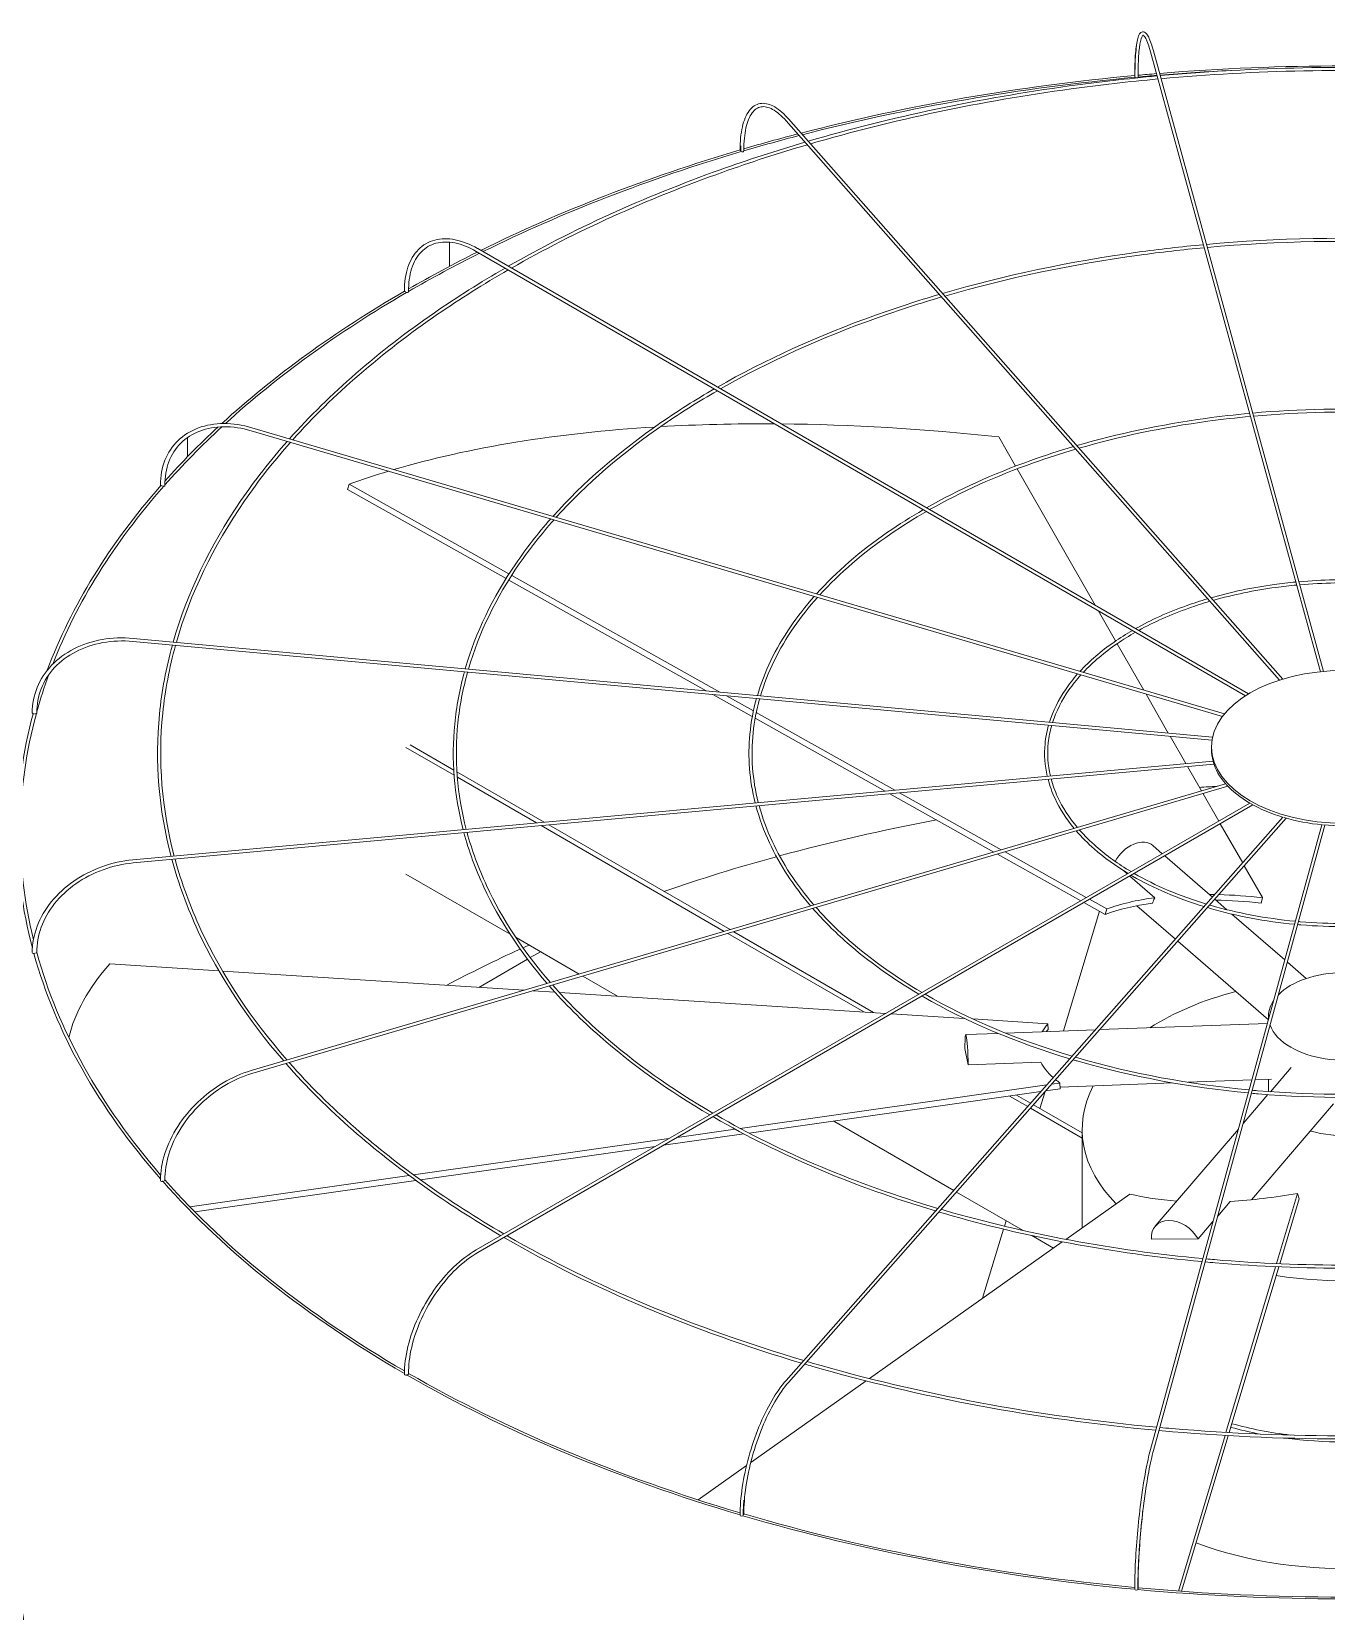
# Model space of a CAD drawing. Header units: millimetres. Extents: x -312439 to 477422, y -331570 to 212570.
# Drawn here: x 449127 to 450150, y 91668 to 92916 of the extents above; entities that cross this region are included whole.
import ezdxf

# ---------------------------------------------------------------- set-up
doc = ezdxf.new("R2010")
doc.units = ezdxf.units.MM

msp = doc.modelspace()

# ---------------------------------------------------------------- linework, layer by layer
at = {"color": 3, "linetype": 'Continuous', "lineweight": 0, "extrusion": (-1.11022e-16, 0.816497, 0.57735)}
for p, q in [((450011.058, 92900.119), (450145.414, 92410.361)), ((450013.421, 92900.767), (450147.888, 92410.599)), ((449723.063, 92845.558), (450113.013, 92403.701)), ((449724.9, 92847.179), (450115.577, 92404.497)), ((449457.195, 92749.677), (449457.195, 92730.663)), ((449478.162, 92742.451), (450086.214, 92391.392)), ((449479.387, 92744.572), (450088.578, 92392.855)), ((449300.967, 92603.116), (450069.537, 92377.022)), ((449250.008, 92580.16), (449250.008, 92595.371)), ((449300.276, 92600.766), (450067.901, 92374.95)), ((449904.36, 92572.77), (449891.149, 92595.831)), ((449967.324, 92462.861), (449905.592, 92570.619)), ((449376.526, 92554.214), (449377.762, 92558.502)), ((449501.759, 92484.023), (449376.526, 92554.214)), ((449377.762, 92558.502), (449504.086, 92487.699)), ((449660.031, 92395.315), (449503.898, 92482.824)), ((449506.226, 92486.499), (449670.647, 92394.344)), ((449983.488, 92434.647), (449969.746, 92458.635)), ((450059.703, 92356.308), (449206.849, 92434.295)), ((450060.16, 92358.726), (449207.072, 92436.735)), ((450005.75, 92395.787), (449984.709, 92432.515)), ((449696.385, 92374.939), (449665.275, 92392.376)), ((449675.891, 92391.405), (449697.278, 92379.418)), ((450025.147, 92361.927), (450007.509, 92392.716)), ((449699.516, 92378.163), (449808.988, 92316.806)), ((449801.35, 92316.107), (449698.644, 92373.673)), ((449460.418, 92332.709), (449426.094, 92352.526)), ((450038.95, 92337.834), (450026.634, 92359.332)), ((450060.507, 92339.806), (449206.849, 92261.744)), ((449422.63, 92350.526), (449460.689, 92328.552)), ((450059.293, 92348.972), (450059.293, 92350.972)), ((449207.072, 92259.305), (450061.23, 92337.412)), ((449531.856, 92291.464), (449462.959, 92331.241)), ((450051.334, 92316.216), (450040.289, 92335.497)), ((450070.456, 92321.841), (449300.276, 92095.274)), ((449300.967, 92092.924), (450072.295, 92319.829)), ((449463.261, 92327.067), (449525.875, 92290.917)), ((449812.761, 92314.691), (449893.094, 92269.666)), ((450089.5, 92306.545), (449478.162, 91953.589)), ((449479.387, 91951.468), (450091.977, 92305.147)), ((449887.268, 92267.952), (449805.123, 92313.993)), ((450064.984, 92292.391), (450052.586, 92314.031)), ((450115.719, 92295.406), (449723.063, 91850.482)), ((449723.063, 91850.482), (450115.719, 92295.406)), ((450118.322, 92294.653), (449724.9, 91848.861)), ((450083.907, 92259.359), (450066.201, 92290.265)), ((449529.553, 92288.794), (449674.21, 92205.276)), ((449678.8, 92206.626), (449535.534, 92289.341)), ((450011.058, 91795.921), (450146.456, 92289.479)), ((450013.421, 91795.273), (450148.935, 92289.256)), ((449955.965, 92229.449), (449890.255, 92266.278)), ((449896.082, 92267.991), (449960.341, 92231.975)), ((450012.933, 92273.08), (450020.372, 92266.634)), ((450022.331, 92264.937), (450060.012, 92232.283)), ((449989.735, 92253.228), (449992.701, 92250.658)), ((450099.631, 92231.911), (450085.193, 92257.114)), ((449504.885, 92203.036), (449422.63, 92250.526)), ((449994.659, 92248.961), (450014.389, 92231.864)), ((449975.201, 92218.667), (449958.45, 92228.055)), ((449962.827, 92230.582), (449976.437, 92222.954)), ((450061.863, 92230.679), (450071.443, 92222.377)), ((450098.396, 92227.624), (450099.631, 92231.911)), ((449942.183, 92126.619), (449970.742, 92221.166)), ((449975.201, 92218.667), (449976.437, 92222.954)), ((450000.348, 92225.479), (450030.754, 92199.13)), ((450075.465, 92218.891), (450117.176, 92182.745)), ((449677.14, 92203.584), (449784.488, 92141.607)), ((449792.276, 92141.11), (449681.729, 92204.934)), ((449559.469, 92171.522), (449509.624, 92200.3)), ((450032.605, 92197.526), (450104.208, 92135.476)), ((449274.795, 92174.117), (449188.634, 92179.612)), ((449518.76, 92183.248), (449480.247, 92161.012)), ((449528.959, 92189.136), (449520.897, 92184.482)), ((449528.959, 92189.136), (449520.897, 92184.482)), ((450119.228, 92180.967), (450134.164, 92168.024)), ((449515.993, 92158.732), (449277.738, 92173.929)), ((449589.771, 92154.027), (449562.398, 92169.83)), ((449540.371, 92157.177), (449523.126, 92158.277)), ((449801.896, 92140.497), (449543.891, 92156.953)), ((449863.93, 92136.54), (449806.307, 92140.215)), ((449930.042, 92132.323), (449870.573, 92136.116)), ((449896.475, 92124.925), (449967.592, 92127.561)), ((449930.137, 92127.656), (449930.042, 92132.323)), ((449970.969, 92127.686), (450103.418, 92132.595)), ((450104.323, 92138.112), (450104.323, 92135.894)), ((449865.046, 92123.76), (449890.523, 92124.704)), ((449867.086, 92099.831), (449864.454, 92112.838)), ((449924.315, 92101.952), (449867.086, 92099.831)), ((450105.856, 92078.601), (450122.202, 92097.672)), ((449686.895, 92049.546), (449929.135, 92083.985)), ((449924.411, 92078.632), (449693.882, 92045.859)), ((449923.65, 92065.262), (449927.693, 92078.65)), ((449939.62, 92080.795), (449928.147, 92079.164)), ((449932.871, 92084.516), (449939.525, 92085.462)), ((449939.62, 92080.795), (449939.525, 92085.462)), ((449939.59, 92082.277), (450028.486, 92085.572)), ((450040.744, 92086.026), (450091.156, 92087.895)), ((450093.722, 92087.99), (450106.642, 92088.469)), ((450104.323, 92088.383), (450104.323, 92078.713)), ((449899.658, 92075.113), (449913.999, 92066.834)), ((449916.337, 92069.484), (449905.217, 92075.904)), ((449916.163, 92065.584), (449957.045, 92041.981)), ((449957.045, 92045.981), (449918.502, 92068.234)), ((450084.221, 92053.356), (450103.876, 92076.29)), ((450090.932, 91993.242), (450155.774, 92068.899)), ((449855.535, 92000.588), (449760.676, 92055.355)), ((449428.696, 92012.838), (449630.47, 92041.524)), ((449689.729, 92045.268), (449626.214, 92036.238)), ((449636.969, 92042.448), (449682.805, 92048.965)), ((449957.045, 91971.112), (449957.045, 92048.874)), ((450014.843, 91972.406), (450080.485, 92048.997)), ((449619.714, 92035.314), (449434.082, 92008.923)), ((449251.86, 91987.698), (449425.234, 92012.346)), ((449430.587, 92008.426), (449255.892, 91983.59)), ((449910.309, 91968.964), (449857.699, 91999.338)), ((449994.63, 91997.734), (449944.137, 91961.969)), ((450064.192, 91980.346), (450074.145, 91991.959)), ((450110.669, 91942.774), (450127.307, 91998.26)), ((450128.638, 91994.068), (450113.224, 91942.665)), ((450128.638, 91994.068), (450127.307, 91998.26)), ((449878.38, 91915.391), (449894.88, 91970.018)), ((449895.59, 91972.367), (449896.9, 91976.705)), ((450048.712, 91962.285), (450060.456, 91975.988)), ((449941.365, 91960.005), (449788.904, 91852.012)), ((449934.387, 91955.063), (449917.324, 91964.914)), ((450011.885, 91962.139), (450048.712, 91962.285)), ((450070.683, 91809.428), (450109.943, 91940.355)), ((450112.498, 91940.244), (450073.227, 91809.283)), ((449786.276, 91850.151), (449695.155, 91785.607)), ((450033.104, 91684.106), (450069.96, 91807.017)), ((450072.504, 91806.871), (450035.637, 91683.924)), ((449691.83, 91783.252), (449653.592, 91756.166))]:
    msp.add_line(p, q, dxfattribs=at)
at = {"color": 3, "linetype": 'Continuous', "lineweight": 0}
for centre, major_axis, ratio, start_param, end_param in [((450164.219, 92283.437), (-1048.768, 0), 0.57735027, 4.57359934, 4.85199434), ((450164.219, 92283.437), (-1048.768, 0), 0.57735027, 4.87097639, 5.13416564), ((450164.219, 92283.437), (-1046.319, 0), 0.57735027, 4.87108521, 5.13404975), ((449999.818, 92880.89), (1.225, 0), 0.57735027, 3.14159265, 3.70729107), ((450000.01, 92880.191), (1.225, 0.004), 0.56474576, 3.29698969, 4.86778602), ((450000.01, 92880.191), (1.225, 0.004), 0.56474576, 4.86778602, 6.28318531), ((450164.219, 92283.437), (-1048.768, 0), 0.57735027, 4.85438672, 4.86842813), ((450164.219, 92283.437), (-1046.319, 0), 0.57735027, 4.85435141, 4.86879705), ((450164.219, 92283.437), (-1046.319, 0), 0.57735027, 4.79833842, 4.85195343), ((450164.219, 92283.437), (-1048.768, 0), 0.57735027, 5.13694439, 5.18189128), ((450164.219, 92283.437), (-1046.319, 0), 0.57735027, 5.13683502, 5.18307763), ((450164.219, 92283.437), (-1048.768, 0), 0.57735027, 5.18510484, 5.42093263), ((450164.219, 92283.437), (-1046.319, 0), 0.57735027, 5.18527527, 5.42075236), ((449687.933, 92822.382), (1.225, 0), 0.57735027, 3.14159265, 4.134446), ((449688.489, 92821.752), (1.225, 0.01), 0.56597275, 3.60793822, 5.17873454), ((449688.489, 92821.752), (1.225, 0.01), 0.56597275, 5.17873454, 6.28318531), ((450164.219, 92283.437), (-1046.319, 0), 0.57735027, 5.42407254, 5.49730565), ((450164.219, 92283.437), (-1048.768, 0), 0.57735027, 5.42424502, 5.49496708), ((450164.219, 92283.437), (-1048.768, 0), 0.57735027, 5.49938311, 5.72060344), ((450164.219, 92283.437), (-1046.319, 0), 0.57735027, 5.49937067, 5.71908805), ((449422.628, 92711.095), (1.225, 0), 0.57735027, 3.14159265, 4.45055499), ((449423.494, 92710.595), (1.225, 0.016), 0.56830663, 3.91933875, 5.49013508), ((449423.494, 92710.595), (1.225, 0.016), 0.56830663, 5.49013508, 6.28318531), ((450164.219, 92283.437), (-1046.319, 0), 0.57735027, 5.72402786, 5.81143896), ((450164.219, 92283.437), (-1048.768, 0), 0.57735027, 5.72583618, 5.80677108), ((450165.454, 92117.013), (-971.388, 279.904), 0.41303809, 5.42335715, 5.70815224), ((450165.454, 92117.013), (-971.388, 279.904), 0.41303809, 5.31032739, 5.41762277), ((450165.454, 92117.013), (-971.388, 279.904), 0.41303809, 5.11506512, 5.30461302), ((450165.454, 92117.013), (-971.388, 279.904), 0.41303809, 5.71506764, 5.76687966), ((450164.219, 92283.437), (-1048.768, 0), 0.57735027, 5.81359811, 6.07011802), ((450164.219, 92283.437), (-1046.319, 0), 0.57735027, 5.81336511, 6.06128621), ((449229.872, 92557.921), (1.225, 0), 0.57735027, 3.14159265, 4.76471425), ((449230.963, 92557.6), (1.225, 0.021), 0.57151893, 4.23145457, 5.8022509), ((449230.963, 92557.6), (1.225, 0.021), 0.57151893, 5.8022509, 6.28318531), ((450164.219, 92283.437), (-1046.319, 0), 0.57735027, 6.07532621, 6.12502314), ((450164.219, 92283.437), (-1048.768, 0), 0.57735027, 6.12772105, 6.43448057), ((450164.219, 92283.437), (-1046.319, 0), 0.57735027, 6.1272654, 6.42392093), ((449128.534, 92377.854), (1.225, 0), 0.57735027, 3.14159265, 5.07887352), ((449129.744, 92377.743), (1.225, 0.023), 0.57529521, 4.54449158, 6.11528791), ((449129.744, 92377.743), (1.225, 0.023), 0.57529521, 6.11528791, 6.28318531), ((450163.786, 92348.972), (-104.492, 0), 0.57735027, 0, 0.1535113), ((450163.786, 92348.972), (-104.492, 0), 0.57735027, 0.16064797, 0.46767057), ((450164.219, 91718.549), (1046.319, 0), 0.57735027, 1.66704137, 1.68043487), ((450163.786, 92348.972), (-104.492, 0), 0.57735027, 0.47480723, 0.78182983), ((450163.786, 92348.972), (-104.492, 0), 0.57735027, 0.7889665, 1.0959891), ((450164.219, 91718.549), (1046.319, 0), 0.57735027, 1.88378363, 2.01152702), ((450163.786, 92348.972), (-104.492, 0), 0.57735027, 1.10312576, 1.41014836), ((450163.786, 92348.972), (-104.492, 0), 0.57735027, 1.41728503, 1.72430763), ((449998.455, 92256.373), (-14.478, -16.707), 0.67950023, 3.14159265, 5.02860292), ((450164.219, 91718.549), (1046.319, 0), 0.57735027, 2.01409491, 2.11046953), ((450164.219, 92112.725), (-233.097, 67.167), 0.41303809, 5.53223376, 5.76687966), ((450165.454, 92117.013), (233.097, -67.167), 0.41303809, 2.38836611, 2.62528701), ((450165.454, 92117.013), (233.097, -67.167), 0.41303809, 2.14647482, 2.1667574), ((450164.219, 92112.725), (-233.097, 67.167), 0.41303809, 5.11506512, 5.27837519), ((450165.454, 92117.013), (233.097, -67.167), 0.41303809, 1.97347247, 2.1313259), ((450164.219, 91718.549), (1046.319, 0), 0.57735027, 2.24276735, 2.31574628), ((450164.219, 91718.549), (1046.319, 0), 0.57735027, 2.23436866, 2.24000128), ((449128.534, 92188.52), (1.225, 0), 0.57735027, 3.14159265, 5.39303278), ((450164.219, 92283.437), (-1048.768, 0), 0.57735027, 0.1585854, 0.46892864), ((449129.744, 92188.631), (1.225, 0.023), 0.57926583, 4.8585762, 6.28318531), ((450164.219, 92283.437), (-1046.319, 0), 0.57735027, 0.15790655, 0.46457773), ((450164.124, 92117.393), (-1010.701, -20.593), 0.30331876, 6.01219977, 6.20271663), ((450164.219, 92138.112), (-59.895, 0), 0.57735027, 3.69756416, 5.76575409), ((450164.219, 92048.874), (-207.174, 0), 0.57735027, 5.13902547, 5.54737639), ((450164.219, 92138.112), (-59.895, 0), 0.57735027, 5.91432374, 6.33788761), ((450164.124, 92117.393), (-242.531, -4.942), 0.30331876, 6.01219977, 6.09914028), ((450164.219, 92112.725), (-242.531, -4.942), 0.30331876, 6.01219977, 6.0333648), ((450164.219, 92138.112), (-59.895, 0), 0.57735027, 0.20327195, 0.78539816), ((450164.219, 92138.112), (-59.895, 0), 0.57735027, 0.78539816, 2.89978042), ((449865.865, 92101.667), (-0.819, 22.092), 0.05230802, 4.627231, 7.32191967), ((450164.124, 92117.393), (-242.531, -4.942), 0.30331876, 0.14390811, 0.31767721), ((450164.124, 92117.393), (-242.531, -4.942), 0.30331876, 0.34103276, 0.38082901), ((450164.219, 92048.874), (-207.174, 0), 0.57735027, 5.99169836, 6.79713651), ((450164.219, 92078.49), (-59.895, 0), 0.57735027, 1.1079301, 2.23846982), ((449229.872, 92008.453), (1.225, 0), 0.57735027, 3.14159265, 5.70719205), ((450164.219, 92283.437), (-1048.768, 0), 0.57735027, 0.4725868, 0.78374969), ((449230.963, 92008.774), (1.225, 0.021), 0.58304212, 5.17373692, 6.28318531), ((450164.219, 92283.437), (-1046.319, 0), 0.57735027, 0.47175253, 0.78145685), ((450162.888, 92116.917), (-231.216, -73.381), 0.44048996, 0.62708313, 0.83556185), ((450162.888, 92116.917), (-231.216, -73.381), 0.44048996, 1.04197677, 1.27889767), ((450031.629, 91958.02), (16.786, -14.386), 0.73180825, 1.0914656, 3.78615427), ((450164.219, 92048.874), (-207.174, 0), 0.57735027, 1.30817895, 1.9425337), ((449422.628, 91855.279), (1.225, 0), 0.57735027, 3.14159265, 6.02135132), ((450164.219, 92283.437), (-1048.768, 0), 0.57735027, 0.78656596, 1.09808088), ((449423.494, 91855.779), (1.225, 0.017), 0.58625442, 5.48989346, 6.28318531), ((450164.219, 92283.437), (-1046.319, 0), 0.57735027, 0.78587838, 1.09689941), ((450164.219, 91924.369), (-207.174, 0), 0.57735027, 1.12739667, 1.36460952), ((450164.219, 91924.369), (-212.072, 0), 0.57735027, 1.13383327, 1.25213937), ((450164.219, 91924.369), (-212.072, 0), 0.57735027, 1.3476903, 1.79509044), ((449687.933, 91743.992), (-1.225, 0), 0.57735027, 0, 3.14159265), ((450164.219, 92283.437), (-1048.768, 0), 0.57735027, 1.10054445, 1.41220862), ((449688.489, 91744.622), (-1.225, -0.011), 0.58858829, 2.66526492, 3.14159265), ((450164.219, 92283.437), (-1046.319, 0), 0.57735027, 1.10010535, 1.41183726), ((450164.219, 91824.369), (-212.072, 0), 0.57735027, 0.98594125, 2.34464399), ((450164.219, 91720.549), (-1048.768, 0), 0.57735027, 0, 3.14159265), ((449999.818, 91685.485), (-1.225, 0), 0.57735027, 0, 3.14159265), ((450164.219, 92283.437), (-1048.768, 0), 0.57735027, 1.41453598, 1.72626058), ((450000.01, 91686.183), (-1.225, -0.004), 0.58981528, 2.98275574, 3.14159265), ((450164.219, 92283.437), (-1046.319, 0), 0.57735027, 1.41438895, 1.72636573)]:
    msp.add_ellipse(centre, major_axis=major_axis, ratio=ratio, start_param=start_param, end_param=end_param, dxfattribs=at)
msp.add_ellipse((450163.786, 92350.972), major_axis=(-104.492, 0), ratio=0.57735027, dxfattribs=at)
for points, knots in [([(449998.593, 92880.89), (449998.593, 92887.704), (449998.8, 92893.77), (449999.611, 92903.843), (450000.208, 92907.84), (450001.815, 92913.526), (450002.717, 92915.587), (450005.858, 92916.049), (450006.851, 92915.458), (450009.056, 92913.117), (450010.285, 92910.499), (450012.203, 92904.974), (450012.813, 92902.983), (450013.421, 92900.767)], [4.71238898, 4.71238898, 4.71238898, 4.71238898, 5.02654825, 5.02654825, 5.34070751, 5.34070751, 5.65486678, 5.65486678, 5.82360284, 5.82360284, 6.1377621, 6.1377621, 6.28318531, 6.28318531, 6.28318531, 6.28318531]), ([(450000.12, 92905.43), (450000.084, 92905.187), (450000.048, 92904.94), (449999.441, 92900.593), (449999.064, 92895.38), (449998.811, 92886.432), (449998.775, 92883.39), (449998.785, 92880.19)], [7.384497053, 7.384497053, 7.384497053, 7.384497053, 7.403952931, 7.403952931, 7.721220971, 7.721220971, 7.869487909, 7.869487909, 7.869487909, 7.869487909]), ([(450011.058, 92900.119), (450009.785, 92904.759), (450008.509, 92908.325), (450006.284, 92912.648), (450005.287, 92913.247), (450005.181, 92913.247), (450004.362, 92912.652), (450002.953, 92907.994), (450002.376, 92904.595), (450001.534, 92895.621), (450001.285, 92889.902), (450001.233, 92882.35), (450001.231, 92881.282), (450001.234, 92880.195)], [0, 0, 0, 0, 0.31526689, 0.31526689, 0.60947257, 0.60947257, 0.92674061, 0.92674061, 1.22083726, 1.22083726, 1.53563039, 1.53563039, 1.5863402, 1.5863402, 1.5863402, 1.5863402]), ([(450308.796, 92881.249), (450287.551, 92883.17), (450266.192, 92884.669), (450169.491, 92889.513), (450093.426, 92888.001), (450018.775, 92881.249)], [3.771589677, 3.771589677, 3.771589677, 3.771589677, 3.840445898, 3.840445898, 4.082391957, 4.082391957, 4.082391957, 4.082391957]), ([(450016.297, 92881.023), (449993, 92878.878), (449969.843, 92876.226), (449875.475, 92863.261), (449806.065, 92848.581), (449740.56, 92829.433)], [4.085069591, 4.085069591, 4.085069591, 4.085069591, 4.160608173, 4.160608173, 4.395665913, 4.395665913, 4.395665913, 4.395665913]), ([(450016.955, 92878.623), (449993.924, 92876.51), (449971.03, 92873.899), (449877.043, 92861.057), (449807.748, 92846.458), (449742.351, 92827.404)], [4.084600117, 4.084600117, 4.084600117, 4.084600117, 4.159387709, 4.159387709, 4.39434399, 4.39434399, 4.39434399, 4.39434399]), ([(450308.138, 92878.849), (450287.346, 92880.724), (450266.445, 92882.193), (450170.193, 92887.065), (450094.104, 92885.582), (450019.434, 92878.849)], [3.7720633, 3.7720633, 3.7720633, 3.7720633, 3.839550132, 3.839550132, 4.081918334, 4.081918334, 4.081918334, 4.081918334]), ([(449686.708, 92822.382), (449686.708, 92829.243), (449687.31, 92835.438), (449689.696, 92845.94), (449691.474, 92850.251), (449696.197, 92856.59), (449699.192, 92858.614), (449705.752, 92859.752), (449709.19, 92859.059), (449716.442, 92855.378), (449720.3, 92852.235), (449724.396, 92847.744), (449724.648, 92847.464), (449724.9, 92847.179)], [4.71238898, 4.71238898, 4.71238898, 4.71238898, 5.02654825, 5.02654825, 5.34070751, 5.34070751, 5.65486678, 5.65486678, 5.94845155, 5.94845155, 6.26261081, 6.26261081, 6.28318531, 6.28318531, 6.28318531, 6.28318531]), ([(449723.063, 92845.558), (449719.407, 92849.7), (449715.775, 92852.763), (449709.044, 92856.45), (449705.981, 92857.076), (449700.616, 92856.136), (449698.228, 92854.56), (449694.12, 92848.966), (449692.454, 92844.948), (449690.246, 92834.936), (449689.686, 92828.974), (449689.711, 92822.148), (449689.712, 92821.955), (449689.714, 92821.763)], [0, 0, 0, 0, 0.31464476, 0.31464476, 0.6289116, 0.6289116, 0.94617964, 0.94617964, 1.26344768, 1.26344768, 1.5772832, 1.5772832, 1.5863402, 1.5863402, 1.5863402, 1.5863402]), ([(449737.965, 92828.672), (449715.148, 92821.951), (449692.808, 92814.689), (449610.417, 92785.276), (449554.102, 92759.632), (449503.524, 92730.636)], [4.398772282, 4.398772282, 4.398772282, 4.398772282, 4.480777933, 4.480777933, 4.708868502, 4.708868502, 4.708868502, 4.708868502]), ([(449739.754, 92826.645), (449717.033, 92819.974), (449694.785, 92812.766), (449612.629, 92783.539), (449556.444, 92758.043), (449505.979, 92729.219)], [4.39745622, 4.39745622, 4.39745622, 4.39745622, 4.479217897, 4.479217897, 4.707006068, 4.707006068, 4.707006068, 4.707006068]), ([(449687.301, 92825.8), (449687.279, 92824.984), (449687.265, 92824.156), (449687.259, 92822.799), (449687.26, 92822.276), (449687.264, 92821.749)], [7.8059806913, 7.8059806913, 7.8059806913, 7.8059806913, 7.8451401512, 7.8451401512, 7.8694167814, 7.8694167814, 7.8694167814, 7.8694167814]), ([(449421.403, 92711.095), (449421.403, 92717.995), (449422.348, 92724.376), (449426.082, 92735.49), (449428.875, 92740.225), (449436.069, 92747.505), (449440.462, 92750.048), (449450.332, 92752.654), (449455.798, 92752.722), (449467.256, 92750.446), (449473.252, 92748.095), (449479.281, 92744.633), (449479.334, 92744.603), (449479.387, 92744.572)], [3.14159265, 3.14159265, 3.14159265, 3.14159265, 3.45575192, 3.45575192, 3.76991118, 3.76991118, 4.08269654, 4.08269654, 4.39544819, 4.39544819, 4.70960746, 4.70960746, 4.71238898, 4.71238898, 4.71238898, 4.71238898]), ([(450272.229, 92747.953), (450256.381, 92749.382), (450240.448, 92750.496), (450168.133, 92754.113), (450111.212, 92752.988), (450055.342, 92747.953)], [3.772165081, 3.772165081, 3.772165081, 3.772165081, 3.840593344, 3.840593344, 4.081816553, 4.081816553, 4.081816553, 4.081816553]), ([(450271.571, 92745.553), (450256.176, 92746.935), (450240.7, 92748.02), (450168.834, 92751.664), (450111.89, 92750.569), (450056, 92745.553)], [3.772797592, 3.772797592, 3.772797592, 3.772797592, 3.839399606, 3.839399606, 4.081184042, 4.081184042, 4.081184042, 4.081184042]), ([(449478.162, 92742.451), (449472.412, 92745.77), (449466.687, 92748.012), (449455.889, 92750.152), (449450.824, 92750.053), (449441.82, 92747.598), (449437.874, 92745.249), (449431.384, 92738.476), (449428.841, 92734.042), (449425.461, 92723.454), (449424.629, 92717.304), (449424.718, 92710.611)], [1.57079633, 1.57079633, 1.57079633, 1.57079633, 1.88806437, 1.88806437, 2.20533241, 2.20533241, 2.52260045, 2.52260045, 2.83986849, 2.83986849, 3.15713653, 3.15713653, 3.15713653, 3.15713653]), ([(450052.864, 92747.728), (450035.404, 92746.117), (450018.05, 92744.127), (449947.498, 92734.425), (449895.64, 92723.47), (449846.678, 92709.19)], [4.085383912, 4.085383912, 4.085383912, 4.085383912, 4.160809561, 4.160809561, 4.394762921, 4.394762921, 4.394762921, 4.394762921]), ([(450053.522, 92745.328), (450036.328, 92743.749), (450019.236, 92741.8), (449949.067, 92732.221), (449897.323, 92721.346), (449848.47, 92707.16)], [4.084758769, 4.084758769, 4.084758769, 4.084758769, 4.159183124, 4.159183124, 4.392998475, 4.392998475, 4.392998475, 4.392998475]), ([(449501.071, 92729.224), (449481.536, 92717.942), (449462.864, 92706.16), (449400.78, 92663.327), (449362.303, 92629.881), (449330.632, 92594.389)], [4.712563603, 4.712563603, 4.712563603, 4.712563603, 4.800982872, 4.800982872, 5.022068239, 5.022068239, 5.022068239, 5.022068239]), ([(449503.521, 92727.81), (449484.031, 92716.595), (449465.4, 92704.883), (449403.358, 92662.251), (449364.892, 92628.945), (449333.234, 92593.624)], [4.710711416, 4.710711416, 4.710711416, 4.710711416, 4.799012884, 4.799012884, 5.020261931, 5.020261931, 5.020261931, 5.020261931]), ([(449844.083, 92708.429), (449826.93, 92703.374), (449810.136, 92697.913), (449748.573, 92675.923), (449706.564, 92656.813), (449668.797, 92635.216)], [4.398901247, 4.398901247, 4.398901247, 4.398901247, 4.481035777, 4.481035777, 4.70761983, 4.70761983, 4.70761983, 4.70761983]), ([(449845.872, 92706.402), (449828.814, 92701.397), (449812.112, 92695.99), (449750.785, 92674.185), (449708.907, 92655.223), (449671.254, 92633.797)], [4.397147207, 4.397147207, 4.397147207, 4.397147207, 4.478956818, 4.478956818, 4.705132161, 4.705132161, 4.705132161, 4.705132161]), ([(449666.342, 92633.805), (449651.619, 92625.302), (449637.548, 92616.42), (449591.189, 92584.415), (449562.522, 92559.532), (449538.872, 92533.13)], [4.712541759, 4.712541759, 4.712541759, 4.712541759, 4.801308866, 4.801308866, 5.020482203, 5.020482203, 5.020482203, 5.020482203]), ([(449668.793, 92632.39), (449654.113, 92623.954), (449640.084, 92615.143), (449593.768, 92583.338), (449565.114, 92558.596), (449541.476, 92532.364)], [4.710072273, 4.710072273, 4.710072273, 4.710072273, 4.798683598, 4.798683598, 5.018063384, 5.018063384, 5.018063384, 5.018063384]), ([(450089.419, 92614.477), (450077.801, 92613.401), (450066.253, 92612.073), (450019.51, 92605.634), (449985.192, 92598.399), (449952.765, 92588.982)], [4.086037534, 4.086037534, 4.086037534, 4.086037534, 4.161210359, 4.161210359, 4.393038284, 4.393038284, 4.393038284, 4.393038284]), ([(450235.675, 92614.703), (450225.219, 92615.638), (450214.708, 92616.369), (450166.771, 92618.758), (450128.99, 92618.021), (450091.897, 92614.703)], [3.773286698, 3.773286698, 3.773286698, 3.773286698, 3.840886477, 3.840886477, 4.080694936, 4.080694936, 4.080694936, 4.080694936]), ([(450235.016, 92612.302), (450225.013, 92613.191), (450214.961, 92613.893), (450167.472, 92616.309), (450129.668, 92615.601), (450092.555, 92612.302)], [3.774238416, 3.774238416, 3.774238416, 3.774238416, 3.839097695, 3.839097695, 4.079743218, 4.079743218, 4.079743218, 4.079743218]), ([(449228.647, 92557.921), (449228.647, 92564.85), (449229.845, 92571.449), (449234.547, 92583.326), (449238.051, 92588.6), (449247.014, 92597.268), (449252.467, 92600.658), (449264.751, 92605.223), (449271.578, 92606.398), (449285.93, 92606.45), (449293.454, 92605.326), (449300.967, 92603.116)], [4.71238898, 4.71238898, 4.71238898, 4.71238898, 5.02654825, 5.02654825, 5.34070751, 5.34070751, 5.65486678, 5.65486678, 5.96902604, 5.96902604, 6.28318531, 6.28318531, 6.28318531, 6.28318531]), ([(449300.276, 92600.766), (449293.013, 92602.903), (449285.764, 92603.97), (449272.027, 92603.877), (449265.542, 92602.719), (449253.974, 92598.318), (449248.892, 92595.08), (449240.594, 92586.848), (449237.378, 92581.853), (449233.118, 92570.562), (449232.076, 92564.265), (449232.188, 92557.621)], [0, 0, 0, 0, 0.31726804, 0.31726804, 0.63453608, 0.63453608, 0.95180412, 0.95180412, 1.26907216, 1.26907216, 1.5863402, 1.5863402, 1.5863402, 1.5863402]), ([(450090.077, 92612.078), (450078.725, 92611.033), (450067.439, 92609.746), (450021.079, 92603.429), (449986.876, 92596.274), (449954.557, 92586.951)], [4.08510236, 4.08510236, 4.08510236, 4.08510236, 4.158773218, 4.158773218, 4.390386282, 4.390386282, 4.390386282, 4.390386282]), ([(449328.835, 92592.365), (449315.347, 92577.092), (449303.114, 92561.448), (449267.558, 92509.539), (449249.606, 92472.033), (449238.757, 92433.837)], [5.026267439, 5.026267439, 5.026267439, 5.026267439, 5.121193451, 5.121193451, 5.33524268, 5.33524268, 5.33524268, 5.33524268]), ([(449331.43, 92591.601), (449318.045, 92576.511), (449305.895, 92561.059), (449270.209, 92509.323), (449252.143, 92471.8), (449241.239, 92433.61)], [5.024480731, 5.024480731, 5.024480731, 5.024480731, 5.118801023, 5.118801023, 5.334410373, 5.334410373, 5.334410373, 5.334410373]), ([(449950.168, 92588.222), (449938.691, 92584.837), (449927.453, 92581.179), (449886.713, 92566.61), (449858.997, 92554.027), (449834.032, 92539.818)], [4.399235311, 4.399235311, 4.399235311, 4.399235311, 4.481549286, 4.481549286, 4.705249353, 4.705249353, 4.705249353, 4.705249353]), ([(449951.957, 92586.195), (449940.575, 92582.86), (449929.43, 92579.256), (449888.926, 92564.872), (449861.343, 92552.435), (449836.493, 92538.397)], [4.396606667, 4.396606667, 4.396606667, 4.396606667, 4.478434088, 4.478434088, 4.701505316, 4.701505316, 4.701505316, 4.701505316]), ([(449537.071, 92531.107), (449526.876, 92519.568), (449517.633, 92507.744), (449491.103, 92468.968), (449477.728, 92441.108), (449469.57, 92412.731)], [5.026073872, 5.026073872, 5.026073872, 5.026073872, 5.121589201, 5.121589201, 5.333322518, 5.333322518, 5.333322518, 5.333322518]), ([(449539.667, 92530.343), (449529.573, 92518.986), (449520.414, 92507.355), (449493.756, 92468.752), (449480.267, 92440.875), (449472.054, 92412.504)], [5.023689806, 5.023689806, 5.023689806, 5.023689806, 5.118400985, 5.118400985, 5.332193335, 5.332193335, 5.332193335, 5.332193335]), ([(449831.574, 92538.408), (449821.676, 92532.691), (449812.219, 92526.717), (449781.581, 92505.538), (449762.716, 92489.205), (449747.082, 92471.88)], [4.712617693, 4.712617693, 4.712617693, 4.712617693, 4.801958432, 4.801958432, 5.017472679, 5.017472679, 5.017472679, 5.017472679]), ([(449834.026, 92536.993), (449824.171, 92531.343), (449814.755, 92525.44), (449784.164, 92504.461), (449765.312, 92488.268), (449749.692, 92471.112)], [4.708914423, 4.708914423, 4.708914423, 4.708914423, 4.798024648, 4.798024648, 5.013814843, 5.013814843, 5.013814843, 5.013814843]), ([(450125.973, 92481.226), (450120.198, 92480.685), (450114.457, 92480.019), (450091.522, 92476.843), (450074.744, 92473.328), (450058.853, 92468.772)], [4.08798608, 4.08798608, 4.08798608, 4.08798608, 4.162397179, 4.162397179, 4.387898946, 4.387898946, 4.387898946, 4.387898946]), ([(450126.631, 92478.828), (450121.121, 92478.317), (450115.643, 92477.693), (450093.092, 92474.637), (450076.431, 92471.201), (450060.649, 92466.736)], [4.086130867, 4.086130867, 4.086130867, 4.086130867, 4.157537531, 4.157537531, 4.382563309, 4.382563309, 4.382563309, 4.382563309]), ([(450199.12, 92481.451), (450194.057, 92481.894), (450188.969, 92482.241), (450165.41, 92483.404), (450146.768, 92483.053), (450128.452, 92481.451)], [3.776630452, 3.776630452, 3.776630452, 3.776630452, 3.841752063, 3.841752063, 4.077351182, 4.077351182, 4.077351182, 4.077351182]), ([(450198.461, 92479.049), (450193.852, 92479.447), (450189.222, 92479.766), (450166.112, 92480.954), (450147.447, 92480.633), (450129.11, 92479.049)], [3.778551419, 3.778551419, 3.778551419, 3.778551419, 3.838185012, 3.838185012, 4.075430215, 4.075430215, 4.075430215, 4.075430215]), ([(449745.276, 92469.858), (449738.385, 92462.064), (449732.143, 92454.074), (449714.638, 92428.429), (449705.836, 92410.199), (449700.376, 92391.625)], [5.025838542, 5.025838542, 5.025838542, 5.025838542, 5.122377625, 5.122377625, 5.329668134, 5.329668134, 5.329668134, 5.329668134]), ([(449747.873, 92469.094), (449741.083, 92461.482), (449734.925, 92453.685), (449717.295, 92428.214), (449708.38, 92409.967), (449702.863, 92391.398)], [5.022258505, 5.022258505, 5.022258505, 5.022258505, 5.117600339, 5.117600339, 5.327918781, 5.327918781, 5.327918781, 5.327918781]), ([(450056.254, 92468.015), (450050.452, 92466.3), (450044.772, 92464.445), (450024.853, 92457.298), (450011.43, 92451.239), (449999.272, 92444.416)], [4.400230759, 4.400230759, 4.400230759, 4.400230759, 4.483072665, 4.483072665, 4.698193224, 4.698193224, 4.698193224, 4.698193224]), ([(450058.043, 92465.988), (450052.336, 92464.322), (450046.749, 92462.522), (450027.07, 92455.558), (450013.784, 92449.644), (450001.744, 92442.989)], [4.394987895, 4.394987895, 4.394987895, 4.394987895, 4.476861237, 4.476861237, 4.690631098, 4.690631098, 4.690631098, 4.690631098]), ([(449996.806, 92443.012), (449991.734, 92440.08), (449986.891, 92437.015), (449971.972, 92426.661), (449962.91, 92418.876), (449955.303, 92410.627)], [4.712843699, 4.712843699, 4.712843699, 4.712843699, 4.803888031, 4.803888031, 5.008535494, 5.008535494, 5.008535494, 5.008535494]), ([(449999.259, 92441.595), (449994.23, 92438.731), (449989.428, 92435.737), (449974.563, 92425.584), (449965.52, 92417.938), (449957.93, 92409.854)], [4.705442937, 4.705442937, 4.705442937, 4.705442937, 4.796044704, 4.796044704, 5.001045495, 5.001045495, 5.001045495, 5.001045495]), ([(449127.31, 92377.854), (449127.31, 92384.798), (449128.641, 92391.628), (449133.836, 92404.371), (449137.699, 92410.281), (449147.556, 92420.595), (449153.548, 92424.998), (449167.066, 92431.881), (449174.589, 92434.361), (449190.435, 92437.168), (449198.754, 92437.495), (449207.072, 92436.735)], [4.71238898, 4.71238898, 4.71238898, 4.71238898, 5.02654825, 5.02654825, 5.34070751, 5.34070751, 5.65486678, 5.65486678, 5.96902604, 5.96902604, 6.28318531, 6.28318531, 6.28318531, 6.28318531]), ([(449206.849, 92434.295), (449198.788, 92435.033), (449190.732, 92434.703), (449175.439, 92431.95), (449168.205, 92429.528), (449155.282, 92422.846), (449149.595, 92418.588), (449140.32, 92408.674), (449136.733, 92403.019), (449131.996, 92390.868), (449130.845, 92384.373), (449130.969, 92377.766)], [0, 0, 0, 0, 0.31726804, 0.31726804, 0.63453608, 0.63453608, 0.95180412, 0.95180412, 1.26907216, 1.26907216, 1.5863402, 1.5863402, 1.5863402, 1.5863402]), ([(449238.085, 92431.439), (449233.088, 92413.337), (449229.68, 92395.086), (449224.196, 92339.306), (449227.272, 92301.606), (449237.039, 92264.505)], [5.339721085, 5.339721085, 5.339721085, 5.339721085, 5.441089183, 5.441089183, 5.648615479, 5.648615479, 5.648615479, 5.648615479]), ([(449240.564, 92431.212), (449235.646, 92413.491), (449232.265, 92395.631), (449226.586, 92340.013), (449229.632, 92302.078), (449239.513, 92264.731)], [5.338921526, 5.338921526, 5.338921526, 5.338921526, 5.438899176, 5.438899176, 5.64936187, 5.64936187, 5.64936187, 5.64936187]), ([(449468.894, 92410.333), (449465.099, 92396.627), (449462.518, 92382.806), (449458.447, 92341.131), (449460.686, 92313.152), (449467.83, 92285.609)], [5.339283406, 5.339283406, 5.339283406, 5.339283406, 5.441448905, 5.441448905, 5.646435094, 5.646435094, 5.646435094, 5.646435094]), ([(449471.373, 92410.107), (449467.659, 92396.781), (449465.103, 92383.351), (449460.837, 92341.837), (449463.046, 92313.623), (449470.302, 92285.835)], [5.33821232, 5.33821232, 5.33821232, 5.33821232, 5.438530423, 5.438530423, 5.647409525, 5.647409525, 5.647409525, 5.647409525]), ([(449953.48, 92408.61), (449949.893, 92404.56), (449946.653, 92400.404), (449938.169, 92387.889), (449933.947, 92379.287), (449931.2, 92370.518)], [5.025139852, 5.025139852, 5.025139852, 5.025139852, 5.124718569, 5.124718569, 5.318852702, 5.318852702, 5.318852702, 5.318852702]), ([(449956.081, 92407.845), (449952.595, 92403.977), (449949.437, 92400.014), (449940.837, 92387.676), (449936.504, 92379.057), (449933.697, 92370.29)], [5.01795641, 5.01795641, 5.01795641, 5.01795641, 5.115193837, 5.115193837, 5.315025269, 5.315025269, 5.315025269, 5.315025269]), ([(449699.69, 92389.228), (449697.105, 92379.933), (449695.354, 92370.557), (449692.695, 92342.986), (449694.102, 92324.714), (449698.638, 92306.715)], [5.33857876, 5.33857876, 5.33857876, 5.33857876, 5.442163387, 5.442163387, 5.64226325, 5.64226325, 5.64226325, 5.64226325]), ([(449702.17, 92389.002), (449699.665, 92380.086), (449697.94, 92371.101), (449695.088, 92343.692), (449696.465, 92325.184), (449701.108, 92306.941)], [5.336959594, 5.336959594, 5.336959594, 5.336959594, 5.437790201, 5.437790201, 5.643665153, 5.643665153, 5.643665153, 5.643665153]), ([(449930.488, 92368.124), (449929.111, 92363.239), (449928.19, 92358.309), (449926.941, 92344.842), (449927.525, 92336.276), (449929.471, 92327.823)], [5.336493801, 5.336493801, 5.336493801, 5.336493801, 5.444267704, 5.444267704, 5.629920419, 5.629920419, 5.629920419, 5.629920419]), ([(449932.97, 92367.897), (449931.674, 92363.392), (449930.779, 92358.853), (449929.342, 92345.547), (449929.893, 92336.745), (449931.933, 92328.048)], [5.333180829, 5.333180829, 5.333180829, 5.333180829, 5.43554784, 5.43554784, 5.632366847, 5.632366847, 5.632366847, 5.632366847]), ([(449930.062, 92325.418), (449931.409, 92320.262), (449933.263, 92315.155), (449939.39, 92302.033), (449944.449, 92294.151), (449950.697, 92286.611)], [5.647555853, 5.647555853, 5.647555853, 5.647555853, 5.761093974, 5.761093974, 5.943993783, 5.943993783, 5.943993783, 5.943993783]), ([(449932.535, 92325.644), (449933.808, 92320.871), (449935.529, 92316.135), (449941.522, 92303.181), (449946.741, 92295.098), (449953.259, 92287.365)], [5.650528691, 5.650528691, 5.650528691, 5.650528691, 5.758797505, 5.758797505, 5.950674573, 5.950674573, 5.950674573, 5.950674573]), ([(449699.262, 92304.312), (449701.893, 92294.487), (449705.455, 92284.748), (449717.927, 92257.98), (449728.844, 92241.274), (449742.459, 92225.353)], [5.651173142, 5.651173142, 5.651173142, 5.651173142, 5.760561648, 5.760561648, 5.95641101, 5.95641101, 5.95641101, 5.95641101]), ([(449701.738, 92304.539), (449704.292, 92295.096), (449707.721, 92285.728), (449720.056, 92259.13), (449731.137, 92242.224), (449745.037, 92226.111)], [5.65270674, 5.65270674, 5.65270674, 5.65270674, 5.759411073, 5.759411073, 5.959865306, 5.959865306, 5.959865306, 5.959865306]), ([(449468.465, 92283.208), (449472.378, 92268.712), (449477.647, 92254.342), (449496.463, 92213.928), (449513.245, 92188.399), (449534.244, 92164.101)], [5.652395762, 5.652395762, 5.652395762, 5.652395762, 5.760377777, 5.760377777, 5.960593901, 5.960593901, 5.960593901, 5.960593901]), ([(449470.942, 92283.434), (449474.777, 92269.321), (449479.913, 92255.322), (449498.591, 92215.08), (449515.539, 92189.351), (449536.827, 92164.861)], [5.653428737, 5.653428737, 5.653428737, 5.653428737, 5.759610075, 5.759610075, 5.96292207, 5.96292207, 5.96292207, 5.96292207]), ([(449952.427, 92284.567), (449956.632, 92279.7), (449961.336, 92274.983), (449974.407, 92263.512), (449983.395, 92257), (449993.322, 92251.017)], [5.960592691, 5.960592691, 5.960592691, 5.960592691, 6.079635734, 6.079635734, 6.26166654, 6.26166654, 6.26166654, 6.26166654]), ([(449955.013, 92285.328), (449958.975, 92280.822), (449963.381, 92276.442), (449976.272, 92265.144), (449985.508, 92258.504), (449995.75, 92252.419)], [5.967591178, 5.967591178, 5.967591178, 5.967591178, 6.080287214, 6.080287214, 6.268831801, 6.268831801, 6.268831801, 6.268831801]), ([(449127.31, 92188.52), (449127.31, 92195.465), (449128.64, 92202.521), (449133.815, 92216.16), (449137.658, 92222.742), (449147.467, 92234.799), (449153.432, 92240.274), (449166.9, 92249.595), (449174.402, 92253.44), (449190.219, 92259.135), (449198.531, 92260.984), (449206.849, 92261.744)], [4.71238898, 4.71238898, 4.71238898, 4.71238898, 5.02654825, 5.02654825, 5.34070751, 5.34070751, 5.65486678, 5.65486678, 5.96902604, 5.96902604, 6.28318531, 6.28318531, 6.28318531, 6.28318531]), ([(449207.072, 92259.305), (449199.011, 92258.568), (449190.947, 92256.764), (449175.625, 92251.204), (449168.37, 92247.448), (449155.397, 92238.368), (449149.681, 92233.045), (449140.359, 92221.374), (449136.753, 92215.029), (449131.996, 92201.959), (449130.845, 92195.236), (449130.969, 92188.654)], [0, 0, 0, 0, 0.31726804, 0.31726804, 0.63453608, 0.63453608, 0.95180412, 0.95180412, 1.26907216, 1.26907216, 1.5863402, 1.5863402, 1.5863402, 1.5863402]), ([(449237.681, 92262.104), (449242.874, 92242.954), (449249.845, 92223.968), (449275.004, 92169.91), (449297.665, 92135.546), (449326.066, 92102.861)], [5.653093793, 5.653093793, 5.653093793, 5.653093793, 5.7602846, 5.7602846, 5.96276906, 5.96276906, 5.96276906, 5.96276906]), ([(449240.157, 92262.33), (449245.273, 92243.563), (449252.111, 92224.948), (449277.131, 92171.063), (449299.959, 92136.498), (449328.652, 92103.621)], [5.653873117, 5.653873117, 5.653873117, 5.653873117, 5.75970856, 5.75970856, 5.964525032, 5.964525032, 5.964525032, 5.964525032]), ([(450014.389, 92231.864), (450014.298, 92231.67), (450014.21, 92231.477), (450013.556, 92230.006), (450013.095, 92228.736), (450012.745, 92227.521)], [52.47056241, 52.47056241, 52.47056241, 52.47056241, 52.72742849, 52.72742849, 54.42831534, 54.42831534, 54.42831534, 54.42831534]), ([(449744.219, 92223.317), (449752.351, 92214.004), (449761.409, 92204.966), (449787.937, 92181.693), (449806.967, 92168.061), (449828.071, 92155.609)], [5.964776177, 5.964776177, 5.964776177, 5.964776177, 6.079826485, 6.079826485, 6.272361792, 6.272361792, 6.272361792, 6.272361792]), ([(449746.809, 92224.079), (449754.696, 92215.126), (449763.455, 92206.424), (449789.801, 92183.327), (449809.083, 92169.567), (449830.51, 92157.017)], [5.968309678, 5.968309678, 5.968309678, 5.968309678, 6.080154143, 6.080154143, 6.276006003, 6.276006003, 6.276006003, 6.276006003]), ([(450055.998, 92224.033), (450056.694, 92223.827), (450057.391, 92223.623), (450079.113, 92217.339), (450101.708, 92213.087), (450124.886, 92210.85)], [0.310941688, 0.310941688, 0.310941688, 0.310941688, 0.320879059, 0.320879059, 0.619731391, 0.619731391, 0.619731391, 0.619731391]), ([(450057.787, 92226.06), (450057.991, 92226), (450058.196, 92225.941), (450079.5, 92219.75), (450102.224, 92215.473), (450125.544, 92213.247)], [0.316175386, 0.316175386, 0.316175386, 0.316175386, 0.319111449, 0.319111449, 0.621557717, 0.621557717, 0.621557717, 0.621557717]), ([(450127.362, 92210.619), (450128.239, 92210.539), (450129.116, 92210.463), (450153.245, 92208.447), (450176.997, 92208.524), (450200.209, 92210.619)], [0.630366287, 0.630366287, 0.630366287, 0.630366287, 0.641648359, 0.641648359, 0.94043004, 0.94043004, 0.94043004, 0.94043004]), ([(450128.021, 92213.019), (450128.49, 92212.977), (450128.96, 92212.936), (450152.638, 92210.911), (450176.365, 92210.953), (450199.551, 92213.019)], [0.632258371, 0.632258371, 0.632258371, 0.632258371, 0.638337859, 0.638337859, 0.938537956, 0.938537956, 0.938537956, 0.938537956]), ([(449536.013, 92162.068), (449548.071, 92148.309), (449561.482, 92134.95), (449601.465, 92099.876), (449630.542, 92079.124), (449662.833, 92060.209)], [5.966185363, 5.966185363, 5.966185363, 5.966185363, 6.079886296, 6.079886296, 6.275955277, 6.275955277, 6.275955277, 6.275955277]), ([(449538.604, 92162.831), (449550.416, 92149.431), (449563.527, 92136.408), (449603.329, 92101.51), (449632.659, 92080.631), (449665.275, 92061.619)], [5.968548703, 5.968548703, 5.968548703, 5.968548703, 6.080105077, 6.080105077, 6.278398486, 6.278398486, 6.278398486, 6.278398486]), ([(449949.913, 92103.826), (449951.014, 92103.501), (449952.117, 92103.178), (449995.707, 92090.554), (450041.434, 92082.005), (450088.331, 92077.597)], [0.312542317, 0.312542317, 0.312542317, 0.312542317, 0.320442121, 0.320442121, 0.624004657, 0.624004657, 0.624004657, 0.624004657]), ([(449951.701, 92105.853), (449952.311, 92105.674), (449952.922, 92105.496), (449996.093, 92092.965), (450041.95, 92084.391), (450088.989, 92079.996)], [0.315168655, 0.315168655, 0.315168655, 0.315168655, 0.319555491, 0.319555491, 0.624932564, 0.624932564, 0.624932564, 0.624932564]), ([(449228.647, 92008.453), (449228.647, 92015.383), (449229.844, 92022.641), (449234.493, 92037.121), (449237.945, 92044.341), (449246.762, 92058.056), (449252.126, 92064.548), (449264.249, 92076.186), (449271.006, 92081.328), (449285.264, 92089.768), (449292.763, 92093.064), (449300.276, 92095.274)], [4.71238898, 4.71238898, 4.71238898, 4.71238898, 5.02654825, 5.02654825, 5.34070751, 5.34070751, 5.65486678, 5.65486678, 5.96902604, 5.96902604, 6.28318531, 6.28318531, 6.28318531, 6.28318531]), ([(449300.967, 92092.924), (449293.704, 92090.787), (449286.43, 92087.582), (449272.597, 92079.351), (449266.041, 92074.325), (449254.309, 92062.961), (449249.136, 92056.624), (449240.695, 92043.282), (449237.427, 92036.279), (449233.117, 92022.321), (449232.076, 92015.37), (449232.188, 92008.795)], [6.28318531, 6.28318531, 6.28318531, 6.28318531, 6.60045335, 6.60045335, 6.91772139, 6.91772139, 7.23498943, 7.23498943, 7.55225747, 7.55225747, 7.86952551, 7.86952551, 7.86952551, 7.86952551]), ([(449327.84, 92100.829), (449343.815, 92082.636), (449361.567, 92064.968), (449415.003, 92018.097), (449454.142, 91990.216), (449497.637, 91964.833)], [5.966968174, 5.966968174, 5.966968174, 5.966968174, 6.07991547, 6.07991547, 6.277817313, 6.277817313, 6.277817313, 6.277817313]), ([(449330.432, 92101.592), (449346.16, 92083.758), (449363.613, 92066.426), (449416.867, 92019.731), (449456.26, 91991.724), (449500.082, 91966.244)], [5.968743918, 5.968743918, 5.968743918, 5.968743918, 6.080079672, 6.080079672, 6.279655045, 6.279655045, 6.279655045, 6.279655045]), ([(450091.466, 92079.768), (450092.835, 92079.645), (450094.204, 92079.525), (450142.093, 92075.452), (450189.649, 92075.574), (450236.105, 92079.768)], [0.630291706, 0.630291706, 0.630291706, 0.630291706, 0.639167998, 0.639167998, 0.940504621, 0.940504621, 0.940504621, 0.940504621]), ([(450090.808, 92077.368), (450092.583, 92077.207), (450094.36, 92077.052), (450142.701, 92072.988), (450190.281, 92073.146), (450236.764, 92077.368)], [0.629347255, 0.629347255, 0.629347255, 0.629347255, 0.640828535, 0.640828535, 0.941449071, 0.941449071, 0.941449071, 0.941449071]), ([(449843.827, 91983.619), (449845.334, 91983.175), (449846.843, 91982.734), (449912.301, 91963.769), (449981.159, 91950.924), (450051.776, 91944.346)], [0.313079474, 0.313079474, 0.313079474, 0.313079474, 0.320295327, 0.320295327, 0.625438072, 0.625438072, 0.625438072, 0.625438072]), ([(449845.616, 91985.646), (449846.631, 91985.348), (449847.648, 91985.051), (449912.686, 91966.18), (449981.676, 91953.31), (450052.434, 91946.745)], [0.314832487, 0.314832487, 0.314832487, 0.314832487, 0.319703609, 0.319703609, 0.626059979, 0.626059979, 0.626059979, 0.626059979]), ([(449421.403, 91855.279), (449421.403, 91862.18), (449422.348, 91869.599), (449426.022, 91884.778), (449428.751, 91892.535), (449435.726, 91907.648), (449439.972, 91915.001), (449449.572, 91928.597), (449454.925, 91934.839), (449466.233, 91945.611), (449472.186, 91950.139), (449478.162, 91953.589)], [0, 0, 0, 0, 0.31415927, 0.31415927, 0.62831853, 0.62831853, 0.9424778, 0.9424778, 1.25663706, 1.25663706, 1.57079633, 1.57079633, 1.57079633, 1.57079633]), ([(449479.387, 91951.468), (449473.637, 91948.148), (449467.866, 91943.753), (449456.88, 91933.245), (449451.668, 91927.135), (449442.338, 91913.818), (449438.221, 91906.612), (449431.499, 91891.836), (449428.895, 91884.267), (449425.46, 91869.538), (449424.629, 91862.38), (449424.718, 91855.796)], [4.71238898, 4.71238898, 4.71238898, 4.71238898, 5.02965702, 5.02965702, 5.34692506, 5.34692506, 5.6641931, 5.6641931, 5.98146114, 5.98146114, 6.29872918, 6.29872918, 6.29872918, 6.29872918]), ([(450054.253, 91944.118), (450056.927, 91943.874), (450059.604, 91943.64), (450132.157, 91937.53), (450203.566, 91937.768), (450273.318, 91944.118)], [0.629005431, 0.629005431, 0.629005431, 0.629005431, 0.64055333, 0.64055333, 0.941790896, 0.941790896, 0.941790896, 0.941790896]), ([(450054.912, 91946.518), (450057.179, 91946.312), (450059.448, 91946.113), (450131.549, 91939.994), (450202.933, 91940.196), (450272.66, 91946.518)], [0.629634706, 0.629634706, 0.629634706, 0.629634706, 0.639445125, 0.639445125, 0.941161621, 0.941161621, 0.941161621, 0.941161621]), ([(449739.563, 91865.476), (449740.973, 91865.062), (449742.385, 91864.649), (449829.284, 91839.44), (449921.409, 91822.273), (450015.892, 91813.539)], [0.314702857, 0.314702857, 0.314702857, 0.314702857, 0.319777688, 0.319777688, 0.626637437, 0.626637437, 0.626637437, 0.626637437]), ([(449737.774, 91863.449), (449739.675, 91862.889), (449741.58, 91862.332), (449828.898, 91837.029), (449920.893, 91819.887), (450015.234, 91811.14)], [0.313387228, 0.313387228, 0.313387228, 0.313387228, 0.320221713, 0.320221713, 0.626169744, 0.626169744, 0.626169744, 0.626169744]), ([(449686.708, 91743.992), (449686.708, 91750.852), (449687.312, 91758.376), (449689.661, 91774.038), (449691.406, 91782.175), (449695.869, 91798.28), (449698.586, 91806.247), (449704.733, 91821.243), (449708.161, 91828.27), (449715.406, 91840.714), (449719.221, 91846.129), (449723.063, 91850.482)], [4.71238898, 4.71238898, 4.71238898, 4.71238898, 5.02654825, 5.02654825, 5.34070751, 5.34070751, 5.65486678, 5.65486678, 5.96902604, 5.96902604, 6.28318531, 6.28318531, 6.28318531, 6.28318531]), ([(449724.9, 91848.861), (449721.244, 91844.718), (449717.562, 91839.501), (449710.519, 91827.398), (449707.161, 91820.502), (449701.142, 91805.76), (449698.483, 91797.917), (449694.135, 91782.078), (449692.447, 91774.086), (449690.212, 91758.76), (449689.665, 91751.429), (449689.713, 91744.748), (449689.713, 91744.69), (449689.714, 91744.633)], [0, 0, 0, 0, 0.31464476, 0.31464476, 0.63176735, 0.63176735, 0.94903539, 0.94903539, 1.26630343, 1.26630343, 1.58357147, 1.58357147, 1.5863402, 1.5863402, 1.5863402, 1.5863402]), ([(450017.711, 91810.912), (450021.28, 91810.587), (450024.851, 91810.274), (450121.609, 91802.117), (450216.842, 91802.436), (450309.86, 91810.912)], [0.628847379, 0.628847379, 0.628847379, 0.628847379, 0.640415364, 0.640415364, 0.941948948, 0.941948948, 0.941948948, 0.941948948]), ([(450018.369, 91813.312), (450021.531, 91813.025), (450024.696, 91812.747), (450121.001, 91804.581), (450216.209, 91804.864), (450309.202, 91813.312)], [0.62931922, 0.62931922, 0.62931922, 0.62931922, 0.639583767, 0.639583767, 0.941477106, 0.941477106, 0.941477106, 0.941477106]), ([(449998.593, 91685.485), (449998.593, 91692.298), (449998.8, 91699.857), (449999.606, 91715.737), (450000.205, 91724.056), (450001.737, 91740.648), (450002.67, 91748.919), (450004.779, 91764.608), (450005.956, 91772.025), (450008.439, 91785.289), (450009.745, 91791.134), (450011.058, 91795.921)], [4.71238898, 4.71238898, 4.71238898, 4.71238898, 5.02654825, 5.02654825, 5.34070751, 5.34070751, 5.65486678, 5.65486678, 5.96902604, 5.96902604, 6.28318531, 6.28318531, 6.28318531, 6.28318531]), ([(450013.421, 91795.273), (450012.148, 91790.632), (450010.868, 91784.91), (450008.426, 91771.849), (450007.263, 91764.5), (450005.182, 91748.948), (450004.263, 91740.746), (450002.76, 91724.31), (450002.177, 91716.078), (450001.405, 91700.409), (450001.217, 91692.974), (450001.234, 91686.271), (450001.234, 91686.229), (450001.234, 91686.187)], [6.28318531, 6.28318531, 6.28318531, 6.28318531, 6.59845219, 6.59845219, 6.91572023, 6.91572023, 7.23298827, 7.23298827, 7.55025631, 7.55025631, 7.86752435, 7.86752435, 7.86952551, 7.86952551, 7.86952551, 7.86952551]), ([(450001.043, 91685.485), (450001.043, 91692.249), (450001.248, 91699.769), (450002.05, 91715.577), (450002.647, 91723.864), (450003.908, 91737.523), (450004.477, 91742.908), (450005.104, 91748.17)], [4.71238898, 4.71238898, 4.71238898, 4.71238898, 5.026548246, 5.026548246, 5.340707511, 5.340707511, 5.545847126, 5.545847126, 5.545847126, 5.545847126])]:
    msp.add_open_spline(points, degree=3, knots=knots, dxfattribs=at)
for points in [[(449995.737, 92249.583), (449996.117, 92249.36), (449996.499, 92249.138), (449996.882, 92248.917)], [(449996.882, 92248.917), (450013.525, 92239.308), (450032.649, 92231.157), (450053.417, 92224.81)], [(449998.183, 92250.995), (450014.909, 92241.347), (450034.208, 92233.164), (450055.199, 92226.829)], [(449830.503, 92154.185), (449830.885, 92153.963), (449831.267, 92153.742), (449831.65, 92153.521)], [(449831.65, 92153.521), (449865.597, 92133.921), (449904.758, 92117.361), (449947.325, 92104.596)], [(449832.951, 92155.598), (449866.98, 92135.96), (449906.318, 92119.37), (449949.11, 92106.619)], [(449665.271, 92058.788), (449665.653, 92058.566), (449666.035, 92058.345), (449666.418, 92058.124)], [(449666.418, 92058.124), (449717.669, 92028.534), (449776.868, 92003.568), (449841.238, 91984.387)], [(449667.719, 92060.201), (449719.051, 92030.574), (449778.429, 92005.577), (449843.024, 91986.411)], [(449500.078, 91963.414), (449500.447, 91963.2), (449500.817, 91962.987), (449501.186, 91962.773)], [(449501.186, 91962.773), (449569.749, 91923.189), (449648.999, 91889.812), (449735.183, 91864.215)], [(449502.527, 91964.828), (449571.161, 91925.215), (449650.576, 91891.817), (449736.97, 91866.24)], [(449689.158, 91743.992), (449689.158, 91747.753), (449689.342, 91751.729), (449689.709, 91755.857)]]:
    msp.add_open_spline(points, degree=3, dxfattribs=at)

doc.saveas('drawing.dxf')
